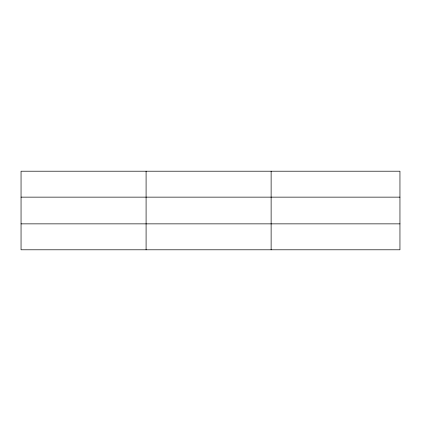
<?xml version="1.0" encoding="UTF-8"?>
<svg xmlns="http://www.w3.org/2000/svg" width="421" height="421" viewBox="0 0 421 421"><rect width="100%" height="100%" fill="white"/><g stroke="black" fill="none" stroke-linecap="round" stroke-linejoin="round"><path stroke-width="0.63" d="M146.087 171.205L146.087 249.795M271.124 171.205L271.124 249.795M399.95 223.861L399.95 249.795L21.05 249.795L21.05 171.205L399.95 171.205L399.95 223.861L21.05 223.861M21.05 197.139L399.95 197.139"/></g></svg>
